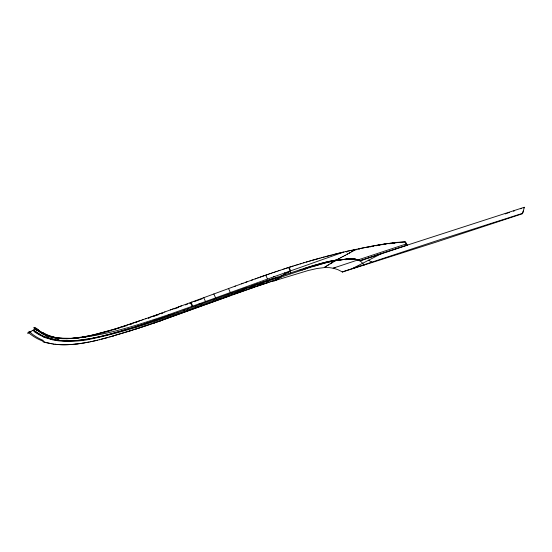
<?xml version="1.0" encoding="UTF-8"?>
<svg xmlns="http://www.w3.org/2000/svg" width="552" height="552" viewBox="0 0 552 552"><rect width="100%" height="100%" fill="white"/><g stroke="black" fill="none" stroke-linecap="round" stroke-linejoin="round"><path stroke-width="0.83" d="M522.827 212.589L524.4 207.248L395.411 248.959M523.448 210.505L522.509 213.707L437.253 241.748L344.848 271.191M335.236 260.654L337.569 259.371M327.764 265.305L324.41 267.582L317.007 268.5L308.175 270.514L273.868 280.899L275.903 279.816M325.335 266.926L324.852 267.265L326.446 266.34M326.17 266.354L326.674 266.016M327.219 265.657L328.454 264.87M327.922 265.202L330.393 263.69M325.383 266.982L324.41 267.582L329.406 267.63L333.836 268.327L337.976 269.7L342.357 271.929M325.618 266.837L326.101 266.547M330.137 263.842L331.248 263.194M330.531 263.608L334.036 261.627M331.373 263.125L331.931 262.8M332.076 262.724L332.635 262.407M287.254 272.633L289.255 271.536M286.44 268.196L289.069 267.354L290.697 270.839L284.004 274.42M284.646 274.068L281.327 275.883L277.166 277.235M334.126 261.579L336.14 260.496L338.776 260.061M37.115 330.386L35.321 329.082L27.6 333.146L28.87 332.773M280.575 277.297L305.732 268.845M279.084 278.104L280.63 277.27M351.859 251.726L355.053 250.001M354.218 250.449L356.316 249.311L358.683 248.821M277.69 278.857L279.215 278.029M349.312 253.106L349.871 252.802M349.754 252.864L351.948 251.677M276.649 279.415L277.953 278.712M347.194 254.244L347.712 253.968M336.409 259.992L335.443 260.199M347.581 254.037L349.492 253.009M275.607 279.974L276.849 279.312M344.427 255.728L345.255 255.279M344.897 255.472L347.422 254.12M337.41 259.454L341.474 257.301M342.688 256.652L343.358 256.3M343.289 256.335L344.669 255.597M338.272 258.998L339.197 258.508M340.584 257.77L343.027 256.473M381.57 253.54L352.624 268.431M358.552 265.96L358.917 265.781M356.564 266.926L353.107 268.603M356.923 266.754L357.827 266.312M338.521 259.357L338.99 259.136M277.877 279.139L278.277 278.96M276.276 279.843L277.09 279.484M276.442 279.774L273.868 280.899M36.004 329.482L37.108 329.033L38.902 330.337M29.311 332.594L30.187 332.235M30.629 332.062L31.064 331.883M342.626 252.312L343.109 252.188M191.785 302.082L235.435 286.039M180.069 306.381L191.868 302.054M194.118 301.723L196.312 300.916M197.05 300.654L199.251 299.846M199.983 299.577L202.191 298.763M205.606 304.421L162.122 320.215M205.882 304.435L230.446 295.513M178.351 307.009L181.601 305.815M234.973 286.205L246.992 281.824M172.555 309.127L179.842 306.463M170.34 309.934L173.204 308.892M189.736 303.331L191.93 302.524M185.368 304.925L187.549 304.124M241.528 283.811L242.977 283.279M171.486 309.513L164.655 311.997M174.501 308.892L178.117 307.574M195.373 306.125L202.287 303.607M196.077 305.863L173.963 313.846M200.99 304.076L214.19 299.281M187.376 309.03L188.335 308.678M245.799 282.258L252.575 279.816M164.91 311.908L159.376 313.909M160.48 313.508L161.584 313.108M199.106 303.848L274.31 276.614M199.9 303.559L168.94 314.557M214.059 299.329L216.405 298.48M216.142 298.577L227.817 294.361M183.561 310.41L184.52 310.065M197.782 306.912L198.761 306.56M200.721 305.849L201.708 305.498M206.634 303.71L207.635 303.352M212.637 301.544L213.638 301.178M216.26 300.233L217.571 299.764M157.844 314.454L159.549 313.846M158.272 314.302L152.759 316.275M161.011 313.777L162.93 313.081M227.624 294.43L232.075 292.829M218.882 299.287L221.518 298.342M190.054 309.707L191.013 309.355M225.168 297.024L226.182 296.665M228.211 295.934L229.225 295.568M251.643 280.147L256.321 278.477M156.064 315.095L157.161 314.702M153.808 315.903L154.56 315.634M156.54 315.378L158.458 314.688M231.888 292.898L242.983 288.938M237.408 290.925L238.492 290.538M176.964 312.777L177.896 312.446M231.26 294.837L232.275 294.471M234.345 293.733L239.885 291.753M255.155 278.891L261.013 276.814M151.069 316.876L153.056 316.172M153.352 316.51L155.264 315.834M273.337 276.959L284.866 272.874M240.575 291.504L244.743 290.021M232.337 294.727L268.134 282.555M257.743 277.966L258.605 277.663M151.393 316.758L122.013 326.77M150.282 317.152L148.626 317.738M242.832 288.993L245.647 287.992M245.005 288.22L246.537 287.682M174.156 313.777L141.968 324.652M172.797 314.254L171.527 314.702M260.109 277.132L266.706 274.82M148.267 318.304L149.537 317.862M246.095 287.833L252.947 285.432M249.635 288.289L252.471 287.295M262.207 276.393L264.318 275.655M145.618 318.801L146.618 318.449M284.425 273.033L343.855 252.016M169.347 315.475L170.264 315.151M253.175 287.04L255.265 286.309M142.568 319.863L143.285 319.615M251.74 285.853L255.238 284.632M167.863 315.992L168.36 315.82M166.876 316.33L165.897 316.675M162.419 320.208L158.493 321.471M140.422 320.608L141.139 320.36M253.899 285.101L257.529 283.838M258.046 285.343L260.116 284.618M160.308 320.843L254.603 287.054M160.604 320.843L155.767 322.402M334.76 267.623L368.66 256.397M267.679 274.489L268.651 274.151M269.976 273.695L265.733 275.158L267.52 279.043M139.704 320.857L138.276 321.347M256.066 284.349L260.413 282.852M164.11 317.29L165 316.986M261.496 284.142L263.566 283.431M158.79 321.471L154.001 323.003M269.624 273.813L271.577 273.143M137.779 321.519L136.792 321.857M259.826 283.052L262.593 282.106M168.891 314.578C136.323 325.466 103.252 336.685 68.683 338.542M162.322 317.904L163.213 317.6M344.062 271.315L435.376 241.196L522.627 213.341M271.398 273.205L273.53 272.481M135.302 322.361L136.296 322.023M262.131 282.258L269.935 279.623M160.535 318.518L161.432 318.214M266.319 282.486L268.396 281.775M156.071 322.402L151.358 323.9M272.819 272.722L274.51 272.15M134.812 322.534L130.355 324.031M135.606 322.678L136.868 322.251M263.283 281.865L265.533 281.106M158.755 319.125L159.645 318.821M154.305 322.996L150.475 324.19M274.24 272.239L275.662 271.757M275.489 271.812L277.09 271.273M266.63 280.733L267.734 280.361M157.893 319.415L155.298 320.291M276.469 271.487L278.518 270.797M256.645 286.253L269.266 282.196M278.436 270.825L279.954 270.321M128.899 324.521L129.623 324.272M130.562 324.369L131.825 323.955M268.893 279.974L272.136 278.891M153.566 320.864L154.429 320.581M154.919 320.822L156.727 320.222M149.592 324.486L150.786 324.183M148.716 324.783L149.902 324.479M363.761 264.732L362.112 262.78A10.695 10.571 -55.2 0 0 359.849 260.723L359.559 260.592A8.584 8.487 -53.4 0 0 358.579 260.116L358.538 260.102A8.584 8.487 -53.3 0 1 359.821 260.758L376.899 255.086M363.133 259.799L359.821 260.758M279.415 270.501L282.824 269.376M127.443 325.004L128.167 324.762M270.949 279.284L273.757 278.353M151.841 321.436L152.704 321.154M149.026 324.776L146.149 325.632M148.171 325.059L144.438 326.191M368.75 256.37L406.293 243.95M376.781 255.127L388.091 251.381M379.955 254.217L387.394 251.753M363.554 259.654L380.825 253.927M362.864 259.888L363.892 259.543M520.674 208.787L521.578 208.49M513.47 211.174L514.367 210.878M505.204 213.914L506.136 213.603M507.074 213.293L507.536 213.141M508.475 212.83L509.413 212.52M126.712 325.238L123.331 326.349M273.019 278.601L275.317 277.842M285.515 274.53L281.327 275.883L281.465 276.807C216.129 297.418 153.27 326.853 85.76 340.06A159.307 140.939 -74.9 0 1 73.92 341.239L71.415 341.329A116.679 103.721 -78.4 0 1 61.7 341.129A88.085 78.391 -81 0 1 54.496 340.211A74.596 66.378 -82.2 0 1 52.233 339.742L45.706 337.817L40.054 335.23A56.566 50.287 -83.7 0 1 36.253 332.897A66.033 58.457 -85.9 0 1 34.914 331.98L32.754 330.337M149.992 322.051L150.606 321.844M146.466 325.625L142.726 326.749M387.939 251.429L399.71 247.689M400.372 247.468L406.231 245.543M387.304 251.788L395.998 248.911M523.386 207.89L524.29 207.593M282.472 269.486L284.259 268.9M275.089 277.918L277.394 277.159M302.006 270.066L303.869 269.452M149.371 322.251L148.143 322.651M144.755 326.184L141.05 327.295M283.825 269.045L285.701 268.431M125.525 326.032L126.787 325.618M290.186 273.012L300.115 269.776M146.908 323.058L147.529 322.858M143.051 326.743L139.394 327.833M285.184 268.603L287.143 267.968M289.069 267.354L293.119 266.064M122.889 326.487L115.313 328.895M123.972 326.536L124.752 326.28M285.046 274.675L290.676 272.854M300.026 269.804L301.992 269.169M304.883 269.121L307.588 268.244M155.809 319.76L156.927 319.394M146.038 323.341L146.694 323.127M141.374 327.288L137.738 328.364M405.865 244.819L406.9 244.488M121.578 326.915L120.702 327.198M301.903 269.197L313.294 265.615M122.42 327.032L123.2 326.784M306.767 268.513L310.493 267.32M269.059 282.162L275.338 280.257M155.25 319.939L154.132 320.298M145.383 323.548L144.417 323.865M139.718 327.819L136.082 328.888M287.868 267.734L291.346 266.623M120.584 327.232L120.15 327.37M303.779 268.589L309.444 266.795M270.19 281.796L275.137 280.223M142.92 324.341L143.665 324.107M138.069 328.35L133.66 329.661M359.421 259.757L358.558 260.033A9.17 9.067 -54 0 1 359.656 260.489A9.039 8.935 -54.4 0 0 359.117 260.247L358.828 260.13A9.067 8.963 -52.4 0 1 359.807 260.606L359.849 260.634M119.715 327.508L118.197 327.991M142.168 324.583L136.627 326.335M140.677 325.059L141.422 324.824M136.42 328.882L132.859 329.917M309.437 267.651L313.26 266.45M139.925 325.3L138.862 325.632M138.752 325.666L135.323 326.743M132.066 330.165L133.204 329.903M131.266 330.413L132.404 330.151M291.677 266.519L295.658 265.27M117.652 328.164L116.651 328.474M118.549 328.261L119.322 328.019M129.672 330.917L131.611 330.406M130.81 330.655L113.043 335.968M130.017 330.903L109.62 336.955M116.313 328.585L113.54 329.434M116.996 328.744L117.769 328.502M134.019 327.15L135.764 326.605M296.741 264.932L298.335 264.442M294.782 265.546L304.18 262.676M313.212 266.464L314.171 266.167M132.708 327.557L134.274 327.074M135.281 327.115L136.592 326.708M310.39 266.506L322.837 262.918M314.102 266.188L315.972 265.615M114.871 329.026L110.29 330.413M131.293 327.991L132.784 327.536M344.42 271.322L344.255 271.377A7.052 0.642 -17.3 0 0 342.53 271.901M314.985 265.912L319.491 264.567M115.444 329.22L116.224 328.985M129.803 328.447L131.404 327.957M300.074 263.911L301.82 263.387M130.1 328.357L110.262 334.119L93.053 338.21M113.098 329.572L95.289 334.443M114.671 329.461L113.125 329.923M128.319 328.902L126.325 329.503M316.738 265.381L320.346 264.318M125.821 329.654L123.31 330.406M303.559 262.862L310.507 260.813M313.922 265.429L323.651 262.711M306.188 262.083L308.816 261.31M121.047 331.076L122.806 330.551M109.8 330.558L91.666 335.278M309.693 261.048L320.077 258.115M113.381 335.954L101.251 339.218M320.174 264.367L321.188 264.077M110.71 330.641L105.88 332.014M119.28 331.586L101.044 336.472L87.644 339.176A174.19 153.766 -76.1 0 1 81.848 339.997C69.241 341.419 55.973 341.55 44.07 336.554A51.46 45.65 -84.7 0 1 40.731 334.926L40.344 334.719M312.135 260.344L314.888 259.564M321.016 264.125L322.844 263.608M315.578 259.364L318.338 258.591M321.85 263.884L325.99 262.759M319.028 258.405L334.119 254.396M107.868 337.52L99.16 339.749M323.472 263.435L325.225 262.959M321.802 257.639L324.134 257.011M103.459 332.67L105.073 332.235M325.231 256.714L327.971 255.99M328.516 255.845L331.269 255.127M325.97 262.766L328.937 262.014M102.679 333.18L103.086 333.077M332.973 254.693L342.73 252.271L334.836 254.217M323.479 262.752L324.452 262.51M99.436 333.712L101.044 333.304M327.412 262.393L333.919 260.91M324.362 262.531L331.552 260.903M325.238 262.31L325.604 262.221M97.062 340.26L99.512 339.728M97.021 334.305L98.629 333.912M325.963 262.138L326.329 262.048M98.09 334.326L98.815 334.146M326.694 261.958L327.053 261.876M329.489 261.883L331.159 261.496M97.421 340.239L93.426 341.095M346.925 251.85L346.27 252.002M94.564 334.615L88.348 335.982M327.419 261.793L327.784 261.71M94.599 334.871L96.214 334.498M95.924 334.829L96.648 334.664M343.579 252.078L347.291 251.25M95.33 340.729L91.887 341.426M351.238 250.863L352.072 250.677M328.15 261.627L328.509 261.544M345.994 251.539L346.518 251.422M347.677 251.167L349.851 250.691M346.966 251.326L347.808 251.132M93.799 335.057L90.5 335.768M348.547 250.974L348.961 250.884M328.875 261.462L329.972 261.227M91.432 335.326L86.657 336.313M350.127 250.629L352.314 250.159M349.506 250.76L350.354 250.58M356.261 249.752L357.103 249.573M94.019 335.25L93.543 335.354M353.349 249.939L356.04 249.366M352.059 250.215L353.756 249.849M354.439 249.704L354.839 249.621M358.786 249.214L359.628 249.035M90.349 341.75L92.26 341.405M332.801 261.144L335.809 260.551M359.324 248.69L362.636 248.02M358.572 248.842L360.263 248.497M330.406 261.137L331.876 260.841M91.798 335.719L90.887 335.906M360.829 248.379L361.581 248.227M366.949 247.524L368.081 247.296M90.721 341.729L87.271 342.357M363.092 247.931L363.844 247.779M362.333 248.076L364.603 247.627M88.044 336.037L74.955 338.086A139.283 121.412 88 0 1 72.388 338.341L58.415 338.155M364.223 247.703L368.991 246.772M334.07 260.882L334.54 260.792M365.017 247.544L365.81 247.393M369.778 246.958L370.916 246.737M92.957 338.231L77.17 340.474L63.163 340.701A92.867 82.538 -81.4 0 1 57.194 340.108L55.835 339.908A69.8 62.017 -83 0 1 49.873 338.611M92.646 338.452L94.247 338.135M367.404 247.082L368.198 246.923M366.114 247.33L366.866 247.186M372.048 246.516L373.186 246.295M331.752 260.861L332.194 260.779M94.144 338.162L92.971 338.39M368.757 246.82L369.778 246.62M332.09 260.799L336.099 260.095M89.189 342.04L85.732 342.64M369.895 246.599L373.704 245.875M369.516 246.675L370.564 246.475M87.195 336.416L88.844 336.099M371.034 246.385L374.829 245.668M375.822 245.792L376.754 245.619M86.422 336.354L82.42 337.065M89.044 336.265L88.106 336.437M375.277 245.585L377.113 245.247M374.491 245.73L375.588 245.53M375.967 245.461L376.347 245.385M378.251 245.04L376.857 245.288M378.61 245.274L379.541 245.102M379.714 245.364L380.093 245.295M379.01 244.902L377.644 245.15M379.776 244.764L378.43 245.005M379.224 244.867L395.135 242.521M380.011 244.722L380.804 244.584M381.404 244.771L382.343 244.605M86.112 342.613L82.655 343.158M381.301 244.501L382.067 244.37M83.897 336.989L85.546 336.713M336.679 260.399L338.252 260.144M382.826 244.239L385.123 243.86M384.213 244.294L386.089 243.991M84.573 342.882L81.979 343.261M84.884 336.996L86.236 336.768L84.504 337.051M335.837 260.137L349.699 258.936M385.993 243.729L405.258 241.852L407.321 245.329M81.31 343.365L82.365 343.234M338.666 260.075L343.792 259.44M80.64 343.461L81.689 343.337M387.966 243.708L389.857 243.439M82.248 337.251L75.638 338.079M83.207 337.244L81.061 337.541M339.156 260.006L348.326 259.123M79.971 343.558L81.02 343.434M82.903 337.293L81.316 337.513M389.588 243.749L390.354 243.646M79.302 343.648L80.35 343.53M79.681 343.627L77.956 343.82M79.005 343.71L77.287 343.903M392.693 243.073L394.597 242.859M77.666 343.882L76.024 344.048M79.723 337.707L75.748 338.121M79.281 337.762L77.508 337.955M77.032 343.958L75.396 344.117M394.204 243.177L394.977 243.087M74.761 344.186L75.769 344.096M74.134 344.248L75.141 344.158M395.908 242.445L405.258 241.852L406.81 245.205M73.506 344.303L74.513 344.22M345.324 259.695L347.939 259.509M72.871 344.358L73.878 344.275M344.062 259.378L347.387 259.171M72.243 344.407L73.25 344.331M345.966 259.64L347.063 259.564M71.65 344.455L72.616 344.386M74.955 338.183L70.966 338.417A100.926 90.369 -68.4 0 1 62.286 338.397L61.514 338.307M74.837 338.19L70.09 338.473M344.779 259.323L346.711 259.205M71.049 344.496L72.022 344.434M74.044 338.252L72.457 338.348M70.456 344.538L71.422 344.476M400.4 242.625L401.173 242.583M69.862 344.572L70.829 344.51M347.139 259.185L347.857 259.143M69.262 344.607L70.235 344.551M68.669 344.634L69.635 344.586M68.075 344.662L69.041 344.614M348.305 259.123L351.672 259.067M67.475 344.69L68.448 344.641M348.733 259.109L350.651 259.067M66.916 344.703L67.848 344.662M66.357 344.724L67.289 344.683M405.071 242.411L405.858 242.397M66.73 344.696L65.233 344.745M348.871 258.95L351.079 258.936M66.164 344.71L64.674 344.752M67.813 338.5L68.503 338.493A119.342 106.84 -67.9 0 0 72.457 338.424M65.598 338.617L66.268 338.604M64.115 344.752L65.046 344.724M349.961 258.936L350.706 258.936M350.858 259.06L351.093 259.06A25.771 25.544 -59.9 0 1 357.682 259.619M63.556 344.752L64.487 344.724M62.997 344.745L63.928 344.724M350.948 258.936L353.818 259.15A26.013 25.813 -67.6 0 1 355.005 259.261L355.281 259.302M351.562 259.067L353.156 259.109A26.924 26.724 -68.4 0 1 355.378 259.309A16.263 16.098 -55.9 0 1 357.979 259.792L358.207 259.875A9.198 9.094 -53 0 1 360.125 260.792L359.683 260.668M62.473 344.738L63.37 344.724M62.845 344.717L61.424 344.717M62.321 344.703L60.906 344.703M352.204 259.074L353.211 259.116M60.382 344.683L61.279 344.676M353.459 259.419L353.915 259.433A26.772 26.586 -70.4 0 1 355.253 259.53M353.563 259.419L354.57 259.474A25.861 25.675 -69 0 1 355.164 259.523M59.864 344.662L60.761 344.655M60.237 344.634L58.822 344.607M59.719 344.607L58.339 344.572M353.094 259.005L353.922 259.067A27.621 27.407 -65.3 0 1 354.95 259.171L355.343 259.219M353.459 259.164L354.287 259.219A27.524 27.324 -75.7 0 1 355.108 259.302M60.506 338.479L58.747 338.341M57.863 344.545L58.719 344.551M60.244 338.466L59.485 338.41A70.911 61.907 85.1 0 1 56.442 338.148M58.236 344.517L56.897 344.469M57.76 344.482L56.421 344.427M55.945 344.386L56.801 344.407M55.462 344.338L56.325 344.358M54.986 344.282L55.842 344.31M53.454 344.103L55.366 344.262M355.171 259.198L355.378 259.309A15.104 14.952 -58.1 0 1 357.848 259.84L357.696 259.716M59.25 340.177L57.581 339.949L58.319 340.053A92.522 82.476 -79.6 0 0 59.057 340.163M56.449 338.079L54.179 337.72M51.929 343.882L53.834 344.075M52.316 343.855L45.933 342.626M50.805 343.606L42.973 341.743M53.04 337.493L52.612 337.396M54.503 337.313L54.931 337.403A63.501 56.856 -71 0 0 60.754 338.245L62.562 338.376A92.563 82.552 -66.3 0 0 67.82 338.431M43.38 341.722L44.857 342.185M358.752 260.102L359.311 260.434A8.535 8.439 -52.8 0 1 359.649 260.585M358.579 260.116L359.311 260.434M358.02 259.813L358.034 259.82A25.668 25.489 -77.4 0 0 353.701 259.198M358.158 259.861L358.062 259.826A16.208 16.056 -61.6 0 0 356.902 259.585M47.92 337.72L49.08 338.135M46.327 336.982L47.472 337.417M43.415 336.886L44.553 337.369M43.132 332.973L42.621 332.683M41.324 333.042L40.813 332.746M40.151 334.609L39.385 334.167M39.192 334.057L36.68 332.449M368.736 260.171L371.551 262.145M36.418 332.269L33.465 330.089L40.731 334.926A53.751 47.672 -84.8 0 0 49.88 338.562M371.468 261.903L372.352 262.524M36.894 330.234L33.596 327.715L35.39 327.674L38.378 329.965M363.733 264.153L364.458 265.022M288.586 267.506L290.221 271.004M228.549 288.558L230.343 292.532M213.845 293.968L215.597 297.88M203.771 297.673L205.489 301.537M191.075 302.344L192.751 306.139M190.44 302.579L192.11 306.374M281.458 276.814L281.327 275.883A4.837 2.898 -8.3 0 1 281.085 275.959M43.491 341.336A56.338 49.859 -87.4 0 1 28.393 332.539M43.325 340.446A56.497 48.307 83.8 0 1 28.835 331.269M336.327 260.44A100.022 98.663 73.2 0 1 348.885 259.247M344.531 259.295A99.036 95.765 47.4 0 1 347.691 259.116M356.93 259.764A15.021 14.876 -57.3 0 1 358.006 259.999M397.454 242.583A128.968 125.235 35.5 0 1 400.483 242.349M58.415 338.128A55.435 49.3 -83.6 0 1 47.596 335.616L42.67 333.249A62.1 55.31 -83.1 0 1 34.5 327.688M68.689 338.59A103.528 90.452 -89.6 0 1 60.237 338.59M54.206 337.534A51.115 44.691 85.7 0 1 45.802 334.947M45.747 335.133A56.856 50.335 -85 0 1 36.977 330.117M40.938 332.483A60.285 53.137 -86.6 0 1 37.274 330.096M46.651 335.74A53.399 47.403 -82.3 0 1 41.248 333.208M52.578 337.624A49.735 43.794 -88.7 0 1 46.603 335.926M58.74 338.41A64.536 56.421 86.2 0 1 53.026 337.603M65.598 338.507A94.799 82.793 86.8 0 1 60.513 338.348M70.09 338.542A122.73 107.122 -87 0 1 66.268 338.7M344.275 271.405A7.162 0.856 -17.1 0 1 342.288 271.991M333.463 268.175A25.44 2.732 -17.1 0 1 335.009 267.63M334.919 267.748A27.041 3.195 -17 0 1 333.16 268.279M36.253 332.897A66.544 59.25 -83 0 1 34.921 331.973M61.507 338.321A69.545 62.155 -68.7 0 1 58.402 337.99L56.097 337.631A50.66 45.354 -72.8 0 1 47.493 335.278A56.601 50.611 -82.1 0 1 38.647 330.282M42.511 332.918A59.968 53.861 -79.7 0 1 38.757 330.586M48.576 335.388A53.137 47.348 -85.4 0 1 43.215 332.801M54.524 337.203A49.225 44.084 -79.2 0 1 48.597 335.326M77.508 337.99A132.97 117.307 -60.9 0 1 76.618 338.079M48.776 337.9A53.592 47.734 -83 0 1 46.609 337.12M55.455 339.583A69.586 62.024 -82.1 0 1 51.736 338.755M339.487 259.847L339.018 259.909A99.036 95.765 47.4 0 1 341.364 259.571L339.487 259.847"/></g></svg>
